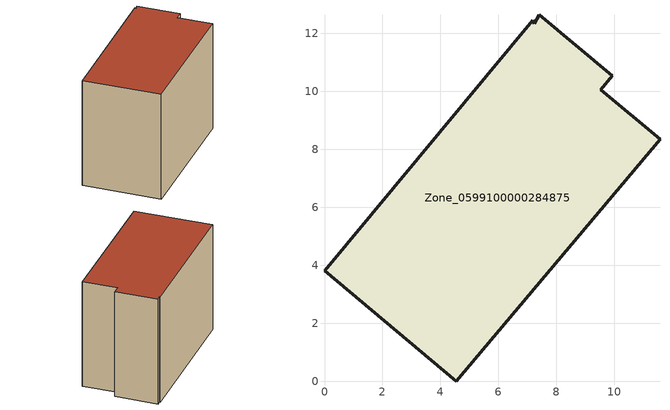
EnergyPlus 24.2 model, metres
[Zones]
Zone_0599100000284875
 floor ground (C_G): 0,3.81 7.18,12.45 7.23,12.33 7.41,12.64 9.93,10.53 9.53,10.06 11.57,8.35 4.55,0 z0
 wall outside (C_F): 4.55,0 11.57,8.35 9.53,10.06 9.93,10.53 7.41,12.64 7.23,12.33 7.18,12.45 0,3.81 4.55,0 z0:8.5
 roof outside (C_R): 7.18,12.45 0,3.81 4.55,0 11.57,8.35 9.53,10.06 9.93,10.53 7.41,12.64 7.23,12.33 z8.5
[BUILDING]
Pand.0599100000284875: North Axis=0; Terrain=City; Loads Convergence Tolerance Value=0.04; Temperature Convergence Tolerance Value=0.4; Solar Distribution=FullExterior; Maximum Number of Warmup Days=25; Minimum Number of Warmup Days=1
[Site:Location]
Rotterdam.The.Hague.AP_ZH_NLD Design_Conditions: Latitude=51.96; Longitude=4.45; Time Zone=1; Elevation=-4.5
[SITE:GROUNDTEMPERATURE:BUILDINGSURFACE]
18, 18, 18, 18, 18, 18, 18, 18, 18, 18, 18, 18
[MATERIAL] Thermal Absorptance=0.9; Solar Absorptance=0.7; Visible Absorptance=0.7
Name | Roughness | Thickness | Conductivity | Density | Specific Heat
G.TI.1946-1964 | MediumSmooth | 0.15 | 1 | 540 | 1210
F.TI.1946-1964 | Rough | 0.3 | 0.857143 | 1920 | 840
R.TI.1946-1964 | MediumRough | 0.2 | 0.277778 | 1500 | 1000
[CONSTRUCTION]
C_G: G.TI.1946-1964
C_F: F.TI.1946-1964
C_R: R.TI.1946-1964
[ZONE]
Zone_0599100000284875: Type=1; Multiplier=1; Ceiling Height=Autocalculate; Volume=Autocalculate; Floor Area=autocalculate; Part of Total Floor Area=Yes
[ZONEINFILTRATION:DESIGNFLOWRATE]
Infil_Zone_0599100000284875: Zone or ZoneList or Space or SpaceList=Zone_0599100000284875; Schedule=AlwaysOn; Design Flow Rate Calculation Method=Flow/Area; Flow Rate per Floor Area=0.003; Constant Term Coefficient=1; Temperature Term Coefficient=0; Velocity Term Coefficient=0; Velocity Squared Term Coefficient=0
[HVACTEMPLATE:ZONE:IDEALLOADSAIRSYSTEM]
Zone_0599100000284875: Maximum Heating Supply Air Temperature=50; Minimum Cooling Supply Air Temperature=13; Maximum Heating Supply Air Humidity Ratio=0.0156; Minimum Cooling Supply Air Humidity Ratio=0.0077; Heating Limit=NoLimit; Cooling Limit=NoLimit; Dehumidification Control Type=ConstantSensibleHeatRatio; Cooling Sensible Heat Ratio=0.7; Dehumidification Setpoint=60; Humidification Control Type=None; Humidification Setpoint=30; Outdoor Air Method=None; Outdoor Air Flow Rate per Person=0.00944; Outdoor Air Flow Rate per Zone Floor Area=0; Outdoor Air Flow Rate per Zone=0; Demand Controlled Ventilation Type=None; Outdoor Air Economizer Type=NoEconomizer; Heat Recovery Type=None; Sensible Heat Recovery Effectiveness=0.7; Latent Heat Recovery Effectiveness=0.65
[ZONECONTROL:THERMOSTAT]
ThermostatControl_Zone_0599100000284875: Zone or ZoneList=Zone_0599100000284875; Control Type Schedule=DualSetpointControlType; Control 1=Thermostat_Zone_0599100000284875; Temperature Difference Between Cutout And Setpoint=0
[THERMOSTATSETPOINT:DUALSETPOINT]
Thermostat_Zone_0599100000284875: Heating Setpoint Temperature Schedule=HeatingSetpoint_Zone_0599100000284875; Cooling Setpoint Temperature Schedule=CoolingSetpoint_Zone_0599100000284875
[SCHEDULE:COMPACT]
HeatingSetpoint_Zone_0599100000284875: Through: 12/31, For: AllDays, Until: 24:00, 21
CoolingSetpoint_Zone_0599100000284875: Through: 12/31, For: AllDays, Until: 24:00, 24
DualSetpointControlType: Through: 12/31, For: AllDays, Until: 24:00, 4
AlwaysOn: Through: 12/31, For: AllDays, Until: 24:00, 1
